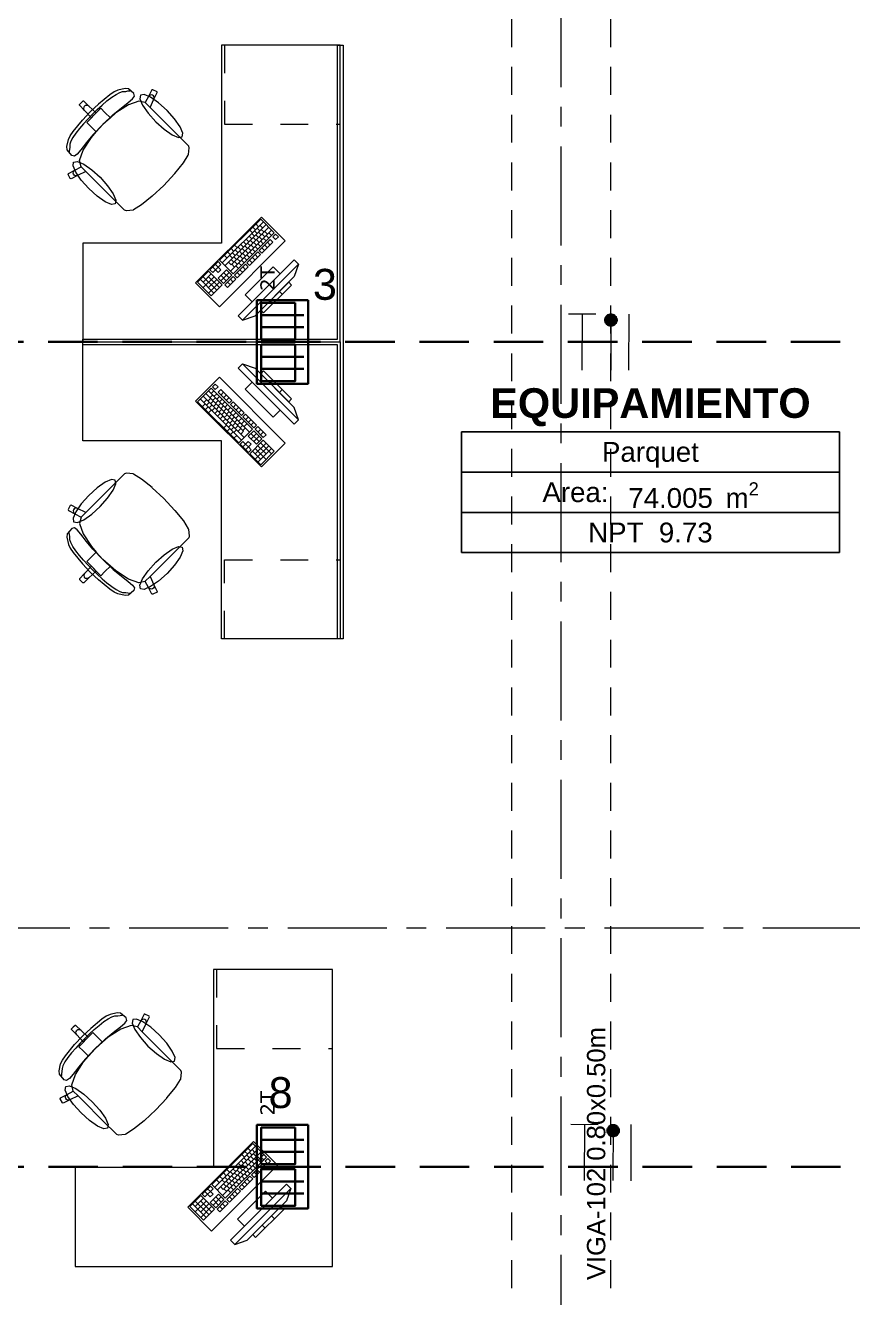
# Model space of a CAD drawing. Header units: inches. Extents: x -19 to 5698, y -728 to 92.
# Drawn here: x 212.61 to 216.79, y 8.13 to 14.56 of the extents above; entities that cross this region are included whole.
import ezdxf

# ---------------------------------------------------------------- set-up
doc = ezdxf.new("R2010")
doc.units = ezdxf.units.IN
doc.header["$MEASUREMENT"] = 0
for name, pattern in [('HIDDEN', [0.375, 0.25, -0.125]), ('Hidden Line', [0.195611, 0.141111, -0.0545]), ('Punto & Raya', [0.65, 0.5, -0.075, 0, -0.075]), ('Rayas', [0.282222, 0.141111, -0.141111]), ('RAYITAS', [0.375, 0.25, -0.125])]:
    doc.linetypes.add(name, pattern=pattern)
doc.layers.get('0').update_dxf_attribs({"color": 61})
for name, color, linetype, lineweight in [('00 conduct tomacorr', 120, 'HIDDEN', 30), ('00 IE LUZ EMERGENCIA', 253, 'Continuous', 0), ('T-TECHO-E', 150, 'Continuous', 20), ('TOMACORRIENTE', 22, 'RAYITAS', 9)]:
    doc.layers.add(name, color=color, linetype=linetype, lineweight=lineweight)
for name, color, linetype in [('02 _ ARQ _ ALB _ Ejes Generales', 251, 'Continuous'), ('02 _ ARQ _ ZON _ Espacio.3D', 7, 'Continuous'), ('08 _ STR _ EXT _ 09 Vigas', 251, 'Continuous'), ('Interior - Mobiliario', 7, 'Continuous'), ('Marcador - Secciones', 7, 'Continuous'), ('Notas - Etiquetas', 7, 'Continuous')]:
    doc.layers.add(name, color=color, linetype=linetype)
doc.styles.add('Annotative', font='arial.ttf')
doc.styles.add('Estilo_Generado_1', font='swisseb.ttf')
doc.styles.add('Estilo_Generado_4', font='swisse.ttf')
doc.styles.add('Estilo_Generado_7', font='swisse.ttf')

# ---------------------------------------------------------------- blocks, each defined once
blk = doc.blocks.new('CAJA POP UP 6 MODULOS')
at = {"layer": '00 conduct tomacorr', "linetype": 'Continuous'}
for p, q in [((-0.095, -0.165), (-0.095, -0.0151)), ((-0.052, -0.165), (-0.052, -0.0151)), ((0.052, -0.165), (0.052, -0.0151)), ((0.095, -0.165), (0.095, -0.0151)), ((0, -0.165), (0, -0.18))]:
    blk.add_line(p, q, dxfattribs=at)
for points in [[(-0.147, 0), (0.147, 0), (0.147, -0.18), (-0.147, -0.18)], [(0, 0), (0.147, 0), (0.147, -0.18), (0, -0.18)]]:
    blk.add_lwpolyline(points, close=True, dxfattribs=at)
for points in [[(-0.138, -0.045), (-0.009, -0.045), (-0.009, -0.165), (-0.138, -0.165), (-0.138, -0.045)], [(0.009, -0.045), (0.138, -0.045), (0.138, -0.165), (0.009, -0.165), (0.009, -0.045)]]:
    blk.add_lwpolyline(points, dxfattribs=at)
at = {"color": 1, "insert": (-0.1807, -0.168), "char_height": 0.05, "attachment_point": 1, "rotation": 180}
blk.add_mtext_dynamic_manual_height_columns('{\\fVerdana|b0|i0|c0|p34;2T}', width=0.000481, gutter_width=0.1561, heights=[0], dxfattribs=at)
blk = doc.blocks.new('a')
at = {"layer": 'TOMACORRIENTE', "ltscale": 0.05}
h = blk.add_hatch(color=4, dxfattribs=at)
edge = h.paths.add_edge_path()
edge.add_arc((0, 0.0752), 0.0211, 0, 360)
at = {"layer": 'TOMACORRIENTE', "color": 4}
for p, q in [((-0.1455, 0.0963), (-0.0515, 0.0963)), ((-0.0985, 0.0963), (-0.0985, -0.0966)), ((0, 0.0963), (0, -0.0963)), ((0.0623, -0.0963), (0.0623, 0.0963))]:
    blk.add_line(p, q, dxfattribs=at)
blk.add_circle((0, 0.0752), 0.0211, dxfattribs=at)
blk = doc.blocks.new('CABLE 3FACE')
at = {"layer": 'T-TECHO-E', "rotation": 59.94170052614085}
blk.add_blockref('a', (0, 0), dxfattribs=at)

msp = doc.modelspace()

# ---------------------------------------------------------------- linework, layer by layer
at = {"layer": '00 conduct tomacorr'}
for p, q in [((206.7287, 12.9618), (217.5407, 12.9618)), ((206.7304, 8.7954, 0.0002), (217.5407, 8.7954, 0.0002))]:
    msp.add_line(p, q, dxfattribs=at)
at = {"layer": '02 _ ARQ _ ALB _ Ejes Generales', "color": 251, "linetype": 'Punto & Raya', "lineweight": 13, "true_color": 0x636466}
msp.add_line((215.32, 3.05), (215.32, 44.9), dxfattribs=at)
at = {"layer": '02 _ ARQ _ ZON _ Espacio.3D', "color": 251, "linetype": 'Continuous', "lineweight": 13}
for p, q in [((216.7245, 12.5084), (214.8155, 12.5084)), ((214.8155, 12.5084), (214.8155, 11.8976)), ((214.8155, 12.5084), (216.7245, 12.5084)), ((214.8155, 12.3048), (214.8155, 12.5084)), ((216.7245, 11.8976), (216.7245, 12.5084)), ((216.7245, 12.5084), (216.7245, 12.3048)), ((216.7245, 12.3048), (214.8155, 12.3048)), ((214.8155, 12.3048), (216.7245, 12.3048)), ((214.8155, 12.1012), (214.8155, 12.3048)), ((216.7245, 12.3048), (216.7245, 12.1012)), ((216.7245, 12.1012), (214.8155, 12.1012)), ((214.8155, 12.1012), (216.7245, 12.1012)), ((214.8155, 11.8976), (214.8155, 12.1012)), ((216.7245, 12.1012), (216.7245, 11.8976)), ((214.8155, 11.8976), (216.7245, 11.8976)), ((216.7245, 11.8976), (214.8155, 11.8976))]:
    msp.add_line(p, q, dxfattribs=at)
at = {"layer": '08 _ STR _ EXT _ 09 Vigas', "color": 251, "linetype": 'Hidden Line', "lineweight": 13, "true_color": 0x636466}
for p, q in [((215.07, 7.7), (215.07, 16.9)), ((215.57, 7.7), (215.57, 16.9))]:
    msp.add_line(p, q, dxfattribs=at)
at = {"layer": 'Interior - Mobiliario', "color": 175, "linetype": 'Rayas', "lineweight": 13}
for p, q in [((213.6191, 14.4618), (213.6191, 14.0618)), ((213.6191, 14.0618), (214.2041, 14.0618)), ((213.6191, 11.4618), (213.6191, 11.8618)), ((213.6191, 11.8618), (214.2041, 11.8618)), ((213.5796, 9.7919), (213.5796, 9.3919)), ((213.5796, 9.3919), (214.1646, 9.3919))]:
    msp.add_line(p, q, dxfattribs=at)
at = {"layer": 'Interior - Mobiliario', "color": 175, "linetype": 'Continuous', "lineweight": 13}
for p, q in [((214.1891, 14.4618), (214.2191, 14.4618)), ((214.1891, 12.9768), (214.1891, 14.4618)), ((214.2191, 14.4618), (214.2191, 12.9768)), ((213.0402, 14.2106), (212.9835, 14.1638)), ((213.0619, 14.2255), (213.0402, 14.2106)), ((213.0497, 14.198), (213.0715, 14.2129)), ((213.0811, 14.2345), (213.0619, 14.2255)), ((213.0715, 14.2129), (213.0904, 14.2228)), ((213.1173, 14.2422), (213.0811, 14.2345)), ((213.0904, 14.2228), (213.1051, 14.2267)), ((213.1051, 14.2267), (213.1205, 14.2279)), ((213.134, 14.2403), (213.1173, 14.2422)), ((213.1205, 14.2279), (213.1313, 14.2299)), ((213.1313, 14.2299), (213.1393, 14.2307)), ((213.1619, 14.2172), (213.134, 14.2403)), ((213.1393, 14.2307), (213.1438, 14.2315)), ((213.1553, 14.1899), (213.1653, 14.2042)), ((213.1653, 14.2042), (213.1619, 14.2172)), ((213.2532, 14.2352), (213.2363, 14.2021)), ((213.2399, 14.2067), (213.2363, 14.2021)), ((213.245, 14.2096), (213.2399, 14.2067)), ((213.2509, 14.2103), (213.245, 14.2096)), ((213.2565, 14.2087), (213.2509, 14.2103)), ((213.2573, 14.2365), (213.2532, 14.2352)), ((213.2611, 14.2051), (213.2565, 14.2087)), ((213.2787, 14.2257), (213.2573, 14.2365)), ((213.2639, 14.2), (213.2611, 14.2051)), ((213.263, 14.1885), (213.28, 14.2216)), ((213.28, 14.2216), (213.2787, 14.2257)), ((212.8869, 14.1576), (212.887, 14.1619)), ((212.913, 14.1316), (212.8869, 14.1576)), ((212.887, 14.1619), (212.8955, 14.1704)), ((212.904, 14.179), (212.8955, 14.1704)), ((212.9083, 14.179), (212.904, 14.179)), ((212.9344, 14.1529), (212.9083, 14.179)), ((212.9087, 14.1422), (212.9099, 14.1479)), ((212.9098, 14.1364), (212.9087, 14.1422)), ((212.9099, 14.1479), (212.9131, 14.1528)), ((212.918, 14.1561), (212.9131, 14.1528)), ((212.9238, 14.1573), (212.918, 14.1561)), ((212.9295, 14.1561), (212.9238, 14.1573)), ((212.9344, 14.1529), (212.9295, 14.1561)), ((212.9709, 14.1189), (212.9344, 14.1529)), ((212.9835, 14.1638), (212.9413, 14.1246)), ((212.9945, 14.1426), (212.9709, 14.1189)), ((212.9765, 14.1357), (213.0011, 14.1583)), ((213.0157, 14.1214), (212.9945, 14.1426)), ((213.0011, 14.1583), (213.0259, 14.1794)), ((213.0259, 14.1794), (213.0497, 14.198)), ((213.0575, 14.1107), (213.0968, 14.1434)), ((213.135, 14.1602), (213.0712, 14.1188)), ((213.0968, 14.1434), (213.133, 14.1713)), ((213.133, 14.1713), (213.1553, 14.1899)), ((213.187, 14.1785), (213.135, 14.1602)), ((213.219, 14.1711), (213.187, 14.1785)), ((213.2363, 14.2021), (213.219, 14.1711)), ((213.2192, 14.171), (213.219, 14.1711)), ((213.2192, 14.171), (213.2434, 14.1468)), ((213.2434, 14.1468), (213.263, 14.1885)), ((213.3913, 13.9989), (213.2434, 14.1468)), ((213.263, 14.1885), (213.2646, 14.1942)), ((213.2646, 14.1942), (213.2639, 14.2)), ((212.8554, 14.0257), (212.9022, 14.0824)), ((212.9022, 14.0824), (212.9413, 14.1246)), ((212.9302, 14.0894), (212.9077, 14.0648)), ((212.913, 14.1316), (212.9098, 14.1364)), ((212.947, 14.095), (212.913, 14.1316)), ((212.9234, 14.0714), (212.947, 14.095)), ((212.953, 14.1129), (212.9302, 14.0894)), ((212.947, 14.095), (212.959, 14.107)), ((212.953, 14.1129), (212.9765, 14.1357)), ((212.9709, 14.1189), (212.959, 14.107)), ((213.0048, 14.0612), (213.0575, 14.1107)), ((213.0431, 14.094), (213.0052, 14.0607)), ((213.0431, 14.094), (213.0157, 14.1214)), ((213.0712, 14.1188), (213.0431, 14.094)), ((212.8405, 14.004), (212.8554, 14.0257)), ((212.8679, 14.0163), (212.8531, 13.9944)), ((212.8865, 14.0401), (212.8679, 14.0163)), ((212.9077, 14.0648), (212.8865, 14.0401)), ((212.9445, 14.0502), (212.9234, 14.0714)), ((212.9719, 14.0229), (212.9445, 14.0502)), ((212.9471, 13.9947), (212.9719, 14.0229)), ((213.0048, 14.0612), (212.9553, 14.0084)), ((212.9719, 14.0229), (213.0052, 14.0607)), ((212.8237, 13.9487), (212.8315, 13.9848)), ((212.8256, 13.9319), (212.8237, 13.9487)), ((212.8315, 13.9848), (212.8405, 14.004)), ((212.8392, 13.9608), (212.8381, 13.9454)), ((212.8431, 13.9756), (212.8392, 13.9608)), ((212.8531, 13.9944), (212.8431, 13.9756)), ((212.9226, 13.9691), (212.8946, 13.9329)), ((212.9058, 13.9309), (212.9471, 13.9947)), ((212.9553, 14.0084), (212.9226, 13.9691)), ((213.4168, 13.9734), (213.3913, 13.9989)), ((213.4387, 13.9515), (213.4168, 13.9734)), ((213.4416, 13.9422), (213.4387, 13.9515)), ((212.8488, 13.9041), (212.8256, 13.9319)), ((212.8352, 13.9266), (212.8344, 13.9221)), ((212.836, 13.9347), (212.8352, 13.9266)), ((212.8381, 13.9454), (212.836, 13.9347)), ((212.8617, 13.9006), (212.8488, 13.9041)), ((212.876, 13.9107), (212.8617, 13.9006)), ((212.8946, 13.9329), (212.876, 13.9107)), ((212.8874, 13.8789), (212.9058, 13.9309)), ((213.4118, 13.8661), (213.4367, 13.9061)), ((213.4367, 13.9061), (213.4376, 13.9082)), ((213.4376, 13.9082), (213.4416, 13.9422)), ((212.8308, 13.8127), (212.8639, 13.8297)), ((212.8557, 13.8151), (212.8564, 13.8209)), ((212.8564, 13.8209), (212.8593, 13.826)), ((212.8593, 13.826), (212.8639, 13.8297)), ((212.8639, 13.8297), (212.8949, 13.847)), ((212.9192, 13.8225), (212.8774, 13.803)), ((212.8949, 13.847), (212.8874, 13.8789)), ((212.8949, 13.8468), (212.8949, 13.847)), ((212.8949, 13.8468), (212.9192, 13.8225)), ((213.067, 13.6747), (212.9192, 13.8225)), ((213.3682, 13.8124), (213.4118, 13.8661)), ((212.8294, 13.8086), (212.8308, 13.8127)), ((212.8403, 13.7873), (212.8294, 13.8086)), ((212.8443, 13.786), (212.8403, 13.7873)), ((212.8774, 13.803), (212.8443, 13.786)), ((212.8572, 13.8094), (212.8557, 13.8151)), ((212.8608, 13.8048), (212.8572, 13.8094)), ((212.8659, 13.802), (212.8608, 13.8048)), ((212.8717, 13.8013), (212.8659, 13.802)), ((212.8774, 13.803), (212.8717, 13.8013)), ((213.3127, 13.7532), (213.3675, 13.8116)), ((213.3675, 13.8116), (213.3682, 13.8124)), ((213.2535, 13.6977), (213.1999, 13.6542)), ((213.2544, 13.6984), (213.2535, 13.6977)), ((213.3127, 13.7532), (213.2544, 13.6984)), ((213.0925, 13.6492), (213.067, 13.6747)), ((213.1145, 13.6272), (213.0925, 13.6492)), ((213.1238, 13.6244), (213.1145, 13.6272)), ((213.1577, 13.6283), (213.1238, 13.6244)), ((213.1598, 13.6292), (213.1577, 13.6283)), ((213.1999, 13.6542), (213.1598, 13.6292)), ((213.8021, 13.5823), (213.5944, 13.3746)), ((213.8158, 13.5686), (213.6081, 13.3609)), ((213.8707, 13.5137), (213.8021, 13.5823)), ((213.8296, 13.5549), (213.6218, 13.3472)), ((213.857, 13.5274), (213.6493, 13.3197)), ((213.8433, 13.5412), (213.6529, 13.3508)), ((213.663, 13.306), (213.8707, 13.5137)), ((213.7467, 13.5269), (213.7605, 13.5132)), ((213.757, 13.5097), (213.7707, 13.496)), ((213.7623, 13.5425), (213.776, 13.5288)), ((213.7708, 13.5236), (213.7846, 13.5099)), ((213.7776, 13.5029), (213.7913, 13.4892)), ((213.7779, 13.5581), (213.7916, 13.5444)), ((213.7847, 13.5374), (213.7984, 13.5237)), ((213.7915, 13.5168), (213.8052, 13.5031)), ((213.7985, 13.5513), (213.8122, 13.5376)), ((213.8053, 13.5306), (213.819, 13.5169)), ((213.8087, 13.5065), (213.8224, 13.4928)), ((213.8225, 13.5204), (213.8362, 13.5067)), ((213.8293, 13.4998), (213.843, 13.486)), ((213.8431, 13.5136), (213.8568, 13.4999)), ((213.8776, 13.5069), (213.8637, 13.493)), ((213.8913, 13.4932), (213.8776, 13.5069)), ((213.6533, 13.4334), (213.667, 13.4197)), ((213.6706, 13.4508), (213.6843, 13.437)), ((213.6878, 13.4405), (213.7015, 13.4268)), ((213.7016, 13.4543), (213.7153, 13.4406)), ((213.7084, 13.4337), (213.7221, 13.42)), ((213.7154, 13.4682), (213.7292, 13.4545)), ((213.7222, 13.4476), (213.736, 13.4338)), ((213.7293, 13.482), (213.743, 13.4683)), ((213.7361, 13.4614), (213.7498, 13.4477)), ((213.7394, 13.4373), (213.7531, 13.4236)), ((213.7431, 13.4959), (213.7569, 13.4822)), ((213.7499, 13.4753), (213.7636, 13.4615)), ((213.7533, 13.4512), (213.767, 13.4374)), ((213.7638, 13.4891), (213.7775, 13.4754)), ((213.7671, 13.465), (213.7808, 13.4513)), ((213.7739, 13.4444), (213.7876, 13.4306)), ((213.781, 13.4788), (213.7947, 13.4651)), ((213.7877, 13.4582), (213.8015, 13.4445)), ((213.8499, 13.4792), (213.7945, 13.4238)), ((213.7948, 13.4927), (213.8085, 13.479)), ((213.8016, 13.4721), (213.8153, 13.4583)), ((213.8082, 13.4101), (213.8636, 13.4655)), ((213.8083, 13.4376), (213.822, 13.4239)), ((213.8154, 13.4859), (213.8292, 13.4722)), ((213.8222, 13.4515), (213.8359, 13.4378)), ((213.836, 13.4653), (213.8497, 13.4516)), ((213.8636, 13.4655), (213.8499, 13.4792)), ((213.8637, 13.493), (213.8774, 13.4793)), ((213.8774, 13.4793), (213.8913, 13.4932)), ((213.5944, 13.3746), (213.663, 13.306)), ((213.6186, 13.3988), (213.6324, 13.3851)), ((213.636, 13.4161), (213.6497, 13.4024)), ((213.6462, 13.399), (213.6599, 13.3852)), ((213.653, 13.3783), (213.6667, 13.3646)), ((213.6601, 13.4128), (213.6738, 13.3991)), ((213.6668, 13.3922), (213.6806, 13.3785)), ((213.6702, 13.3681), (213.6839, 13.3544)), ((213.6739, 13.4267), (213.6876, 13.4129)), ((213.6807, 13.406), (213.6944, 13.3923)), ((213.684, 13.3819), (213.6977, 13.3682)), ((213.9718, 13.377), (213.689, 13.0941)), ((213.6945, 13.4199), (213.7083, 13.4061)), ((213.6979, 13.3958), (213.7116, 13.382)), ((213.7047, 13.3751), (213.7184, 13.3614)), ((213.7117, 13.4096), (213.7254, 13.3959)), ((213.7185, 13.389), (213.7322, 13.3753)), ((213.7256, 13.4235), (213.7393, 13.4097)), ((213.7875, 13.4169), (213.7322, 13.3615)), ((213.7324, 13.4028), (213.7461, 13.3891)), ((213.7459, 13.3478), (213.8013, 13.4032)), ((213.746, 13.3753), (213.7597, 13.3616)), ((213.7462, 13.4167), (213.7599, 13.403)), ((213.7599, 13.3892), (213.7736, 13.3755)), ((213.7601, 13.4305), (213.7738, 13.4168)), ((213.7737, 13.403), (213.7874, 13.3893)), ((213.8013, 13.4032), (213.7875, 13.4169)), ((213.7945, 13.4238), (213.8082, 13.4101)), ((213.993, 13.3558), (213.9718, 13.377)), ((213.539, 13.3192), (213.4836, 13.2638)), ((213.5527, 13.3055), (213.5112, 13.2639)), ((213.6076, 13.2506), (213.539, 13.3192)), ((213.5875, 13.3677), (213.546, 13.3261)), ((213.546, 13.3261), (213.5597, 13.3124)), ((213.5597, 13.3124), (213.5735, 13.3263)), ((213.5598, 13.34), (213.5735, 13.3263)), ((213.5874, 13.3401), (213.5735, 13.3263)), ((213.5735, 13.3263), (213.5872, 13.3125)), ((213.5736, 13.3538), (213.5874, 13.3401)), ((213.6286, 13.3265), (213.5871, 13.285)), ((213.5872, 13.3125), (213.6011, 13.3264)), ((213.5874, 13.3401), (213.6012, 13.354)), ((213.6011, 13.3264), (213.5874, 13.3401)), ((213.6012, 13.354), (213.5875, 13.3677)), ((213.6423, 13.3128), (213.6008, 13.2713)), ((213.6148, 13.3127), (213.6422, 13.2853)), ((213.6561, 13.2991), (213.6286, 13.3265)), ((213.6392, 13.3645), (213.6529, 13.3508)), ((213.6563, 13.3542), (213.67, 13.3405)), ((213.7252, 13.3546), (213.6698, 13.2992)), ((213.677, 13.3474), (213.6907, 13.3337)), ((213.6836, 13.2855), (213.7389, 13.3408)), ((213.6837, 13.313), (213.6974, 13.2993)), ((213.6908, 13.3613), (213.7045, 13.3476)), ((213.6975, 13.3269), (213.7112, 13.3131)), ((213.7102, 13.0729), (213.993, 13.3558)), ((213.7114, 13.3407), (213.7251, 13.327)), ((213.8657, 13.3416), (213.7243, 13.2002)), ((213.7389, 13.3408), (213.7252, 13.3546)), ((213.7322, 13.3615), (213.7459, 13.3478)), ((213.7597, 13.1649), (213.9011, 13.3063)), ((213.9011, 13.3063), (213.8657, 13.3416)), ((213.993, 13.3558), (213.9718, 13.2921)), ((213.4836, 13.2638), (213.5522, 13.1952)), ((213.4975, 13.2777), (213.5661, 13.2091)), ((213.5665, 13.2918), (213.5111, 13.2364)), ((213.5113, 13.2915), (213.5799, 13.2229)), ((213.5939, 13.2643), (213.5385, 13.209)), ((213.5802, 13.2781), (213.5386, 13.2365)), ((213.5389, 13.2916), (213.5937, 13.2368)), ((213.5522, 13.1952), (213.6076, 13.2506)), ((213.5871, 13.285), (213.6145, 13.2576)), ((213.6009, 13.2988), (213.6284, 13.2714)), ((213.6145, 13.2576), (213.6561, 13.2991)), ((213.6629, 13.2922), (213.6214, 13.2507)), ((213.6214, 13.2507), (213.6351, 13.237)), ((213.6351, 13.237), (213.6766, 13.2785)), ((213.6352, 13.2645), (213.6489, 13.2508)), ((213.6491, 13.2784), (213.6628, 13.2647)), ((213.6766, 13.2785), (213.6629, 13.2922)), ((213.6698, 13.2992), (213.6836, 13.2855)), ((213.9718, 13.2921), (213.7738, 13.0941)), ((213.9435, 13.2639), (213.8021, 13.1224)), ((213.8162, 13.1083), (213.9577, 13.2497)), ((213.9577, 13.2497), (213.9435, 13.2639)), ((213.7243, 13.2002), (213.7597, 13.1649)), ((213.8964, 13.2167), (213.9105, 13.2026)), ((213.8021, 13.1224), (213.8162, 13.1083)), ((213.8492, 13.1696), (213.8634, 13.1554)), ((213.689, 13.0941), (213.7102, 13.0729)), ((213.7102, 13.0729), (213.7738, 13.0941)), ((212.9041, 12.9468), (212.9041, 12.9768)), ((212.9041, 12.9768), (214.1891, 12.9768)), ((214.1891, 12.9468), (212.9041, 12.9468)), ((214.1891, 11.4618), (214.1891, 12.9468)), ((214.2191, 12.9768), (214.2191, 12.9468)), ((214.2191, 12.9468), (214.2191, 11.4618)), ((213.7102, 12.8507), (213.689, 12.8295)), ((213.689, 12.8295), (213.9718, 12.5467)), ((213.993, 12.5679), (213.7102, 12.8507)), ((213.7102, 12.8507), (213.7738, 12.8295)), ((213.7738, 12.8295), (213.9718, 12.6315)), ((213.8162, 12.8154), (213.8021, 12.8013)), ((213.8021, 12.8013), (213.9435, 12.6598)), ((213.9577, 12.674), (213.8162, 12.8154)), ((213.5522, 12.7284), (213.4836, 12.6599)), ((213.7599, 12.5207), (213.5522, 12.7284)), ((213.5728, 12.749), (213.5591, 12.7353)), ((213.5591, 12.7353), (213.5729, 12.7214)), ((213.5866, 12.7352), (213.5728, 12.749)), ((213.5729, 12.7214), (213.5866, 12.7352)), ((213.7597, 12.7588), (213.7243, 12.7235)), ((213.9011, 12.6174), (213.7597, 12.7588)), ((213.8492, 12.7541), (213.8634, 12.7683)), ((213.4974, 12.6736), (213.7051, 12.4659)), ((213.5111, 12.6873), (213.7188, 12.4796)), ((213.5147, 12.6563), (213.5284, 12.67)), ((213.5248, 12.701), (213.7152, 12.5106)), ((213.5353, 12.6631), (213.549, 12.6768)), ((213.5385, 12.7147), (213.7462, 12.507)), ((213.5455, 12.6802), (213.5593, 12.694)), ((213.5491, 12.6492), (213.5629, 12.6629)), ((213.5523, 12.7009), (213.5661, 12.7146)), ((213.5594, 12.6664), (213.5731, 12.6801)), ((213.5662, 12.687), (213.5799, 12.7007)), ((213.5732, 12.6525), (213.587, 12.6663)), ((213.58, 12.6732), (213.5937, 12.6869)), ((213.6005, 12.7213), (213.5868, 12.7076)), ((213.5868, 12.7076), (213.6421, 12.6522)), ((213.5939, 12.6593), (213.6076, 12.673)), ((213.6559, 12.6659), (213.6005, 12.7213)), ((213.6006, 12.6938), (213.6143, 12.7075)), ((213.6145, 12.6799), (213.6282, 12.6936)), ((213.6283, 12.6661), (213.642, 12.6798)), ((213.6421, 12.6522), (213.6559, 12.6659)), ((213.7243, 12.7235), (213.8657, 12.582)), ((213.8964, 12.707), (213.9105, 12.7211)), ((213.9435, 12.6598), (213.9577, 12.674)), ((213.4836, 12.6599), (213.6913, 12.4522)), ((213.5079, 12.6356), (213.5216, 12.6494)), ((213.5234, 12.6201), (213.5372, 12.6338)), ((213.5285, 12.6424), (213.5422, 12.6561)), ((213.539, 12.6045), (213.5527, 12.6182)), ((213.5424, 12.6286), (213.5561, 12.6423)), ((213.5562, 12.6147), (213.5699, 12.6284)), ((213.563, 12.6354), (213.5767, 12.6491)), ((213.57, 12.6009), (213.5838, 12.6146)), ((213.5768, 12.6215), (213.5906, 12.6352)), ((213.5839, 12.587), (213.5976, 12.6008)), ((213.5871, 12.6387), (213.6008, 12.6524)), ((213.5907, 12.6077), (213.6044, 12.6214)), ((213.6009, 12.6248), (213.6147, 12.6386)), ((213.6045, 12.5938), (213.6182, 12.6075)), ((213.6077, 12.6455), (213.6214, 12.6592)), ((213.6148, 12.611), (213.6285, 12.6247)), ((213.6216, 12.6316), (213.6353, 12.6454)), ((213.6286, 12.5972), (213.6423, 12.6109)), ((213.6354, 12.6178), (213.6491, 12.6315)), ((213.6425, 12.5833), (213.6562, 12.597)), ((213.6628, 12.659), (213.6491, 12.6453)), ((213.6491, 12.6453), (213.7045, 12.5899)), ((213.6493, 12.6039), (213.663, 12.6177)), ((213.7182, 12.6036), (213.6628, 12.659)), ((213.6629, 12.6314), (213.6766, 12.6452)), ((213.6631, 12.5901), (213.6768, 12.6038)), ((213.6768, 12.6176), (213.6905, 12.6313)), ((213.6906, 12.6037), (213.7043, 12.6175)), ((213.7045, 12.5899), (213.7182, 12.6036)), ((213.7251, 12.5967), (213.7114, 12.583)), ((213.7805, 12.5413), (213.7251, 12.5967)), ((213.8657, 12.582), (213.9011, 12.6174)), ((213.993, 12.5679), (213.9718, 12.6315)), ((213.5977, 12.5732), (213.6115, 12.5869)), ((213.6116, 12.5593), (213.6253, 12.5731)), ((213.6152, 12.5283), (213.6289, 12.542)), ((213.6184, 12.58), (213.6321, 12.5937)), ((213.6254, 12.5455), (213.6392, 12.5592)), ((213.6322, 12.5661), (213.6459, 12.5798)), ((213.6393, 12.5316), (213.653, 12.5454)), ((213.6461, 12.5523), (213.6598, 12.566)), ((213.6563, 12.5695), (213.67, 12.5832)), ((213.6599, 12.5384), (213.6736, 12.5522)), ((213.6702, 12.5556), (213.6839, 12.5693)), ((213.6738, 12.5246), (213.6875, 12.5383)), ((213.677, 12.5762), (213.6907, 12.59)), ((213.684, 12.5418), (213.6977, 12.5555)), ((213.6908, 12.5624), (213.7045, 12.5761)), ((213.6979, 12.5279), (213.7116, 12.5416)), ((213.7047, 12.5486), (213.7184, 12.5623)), ((213.7114, 12.583), (213.7668, 12.5276)), ((213.7185, 12.5347), (213.7322, 12.5484)), ((213.7252, 12.5691), (213.7389, 12.5828)), ((213.7391, 12.5553), (213.7528, 12.569)), ((213.7529, 12.5414), (213.7666, 12.5551)), ((213.7668, 12.5276), (213.7805, 12.5413)), ((213.7874, 12.5344), (213.7737, 12.5207)), ((213.829, 12.4928), (213.7874, 12.5344)), ((213.9718, 12.5467), (213.993, 12.5679)), ((213.6325, 12.511), (213.6462, 12.5247)), ((213.6498, 12.4937), (213.6635, 12.5074)), ((213.6531, 12.5178), (213.6668, 12.5315)), ((213.667, 12.504), (213.6807, 12.5177)), ((213.6671, 12.4764), (213.6808, 12.4901)), ((213.6876, 12.5107), (213.7013, 12.5245)), ((213.6913, 12.4522), (213.7599, 12.5207)), ((213.7015, 12.4969), (213.7152, 12.5106)), ((213.7117, 12.5141), (213.7254, 12.5278)), ((213.7668, 12.5138), (213.7394, 12.4864)), ((213.7394, 12.4864), (213.781, 12.4448)), ((213.7531, 12.5001), (213.7947, 12.4585)), ((213.7533, 12.4725), (213.7807, 12.5)), ((213.8084, 12.4723), (213.7668, 12.5138)), ((213.7671, 12.4587), (213.7945, 12.4861)), ((213.7737, 12.5207), (213.8152, 12.4791)), ((213.781, 12.4448), (213.8084, 12.4723)), ((213.7875, 12.5068), (213.8013, 12.5205)), ((213.8014, 12.493), (213.8151, 12.5067)), ((213.8152, 12.4791), (213.829, 12.4928)), ((213.712, 12.4589), (213.6983, 12.4452)), ((213.6983, 12.4452), (213.7398, 12.4037)), ((213.7258, 12.4451), (213.712, 12.4589)), ((213.7121, 12.4314), (213.7258, 12.4451)), ((213.7395, 12.4588), (213.7258, 12.4451)), ((213.7258, 12.4451), (213.7397, 12.4313)), ((213.726, 12.4175), (213.7397, 12.4313)), ((213.7534, 12.445), (213.7395, 12.4588)), ((213.7397, 12.4313), (213.7534, 12.445)), ((213.7535, 12.4174), (213.7397, 12.4313)), ((213.7398, 12.4037), (213.7535, 12.4174)), ((213.8153, 12.4653), (213.7467, 12.3968)), ((213.7605, 12.4105), (213.802, 12.3689)), ((213.7742, 12.4242), (213.8296, 12.3688)), ((213.7743, 12.3966), (213.8292, 12.4515)), ((213.7744, 12.3691), (213.843, 12.4376)), ((213.7879, 12.4379), (213.8294, 12.3964)), ((213.7883, 12.3552), (213.8568, 12.4238)), ((213.8016, 12.4516), (213.857, 12.3962)), ((213.8021, 12.3414), (213.8707, 12.4099)), ((213.8707, 12.4099), (213.8153, 12.4653)), ((213.7467, 12.3968), (213.8021, 12.3414)), ((213.1145, 12.2965), (213.0925, 12.2745)), ((213.1238, 12.2993), (213.1145, 12.2965)), ((213.1577, 12.2953), (213.1238, 12.2993)), ((213.1598, 12.2944), (213.1577, 12.2953)), ((213.1999, 12.2695), (213.1598, 12.2944)), ((213.067, 12.249), (212.9192, 12.1011)), ((213.0925, 12.2745), (213.067, 12.249)), ((213.2535, 12.226), (213.1999, 12.2695)), ((213.2544, 12.2253), (213.2535, 12.226)), ((213.3127, 12.1704), (213.2544, 12.2253)), ((213.3127, 12.1704), (213.3675, 12.1121)), ((212.8403, 12.1364), (212.8294, 12.115)), ((212.8294, 12.115), (212.8308, 12.111)), ((212.8308, 12.111), (212.8639, 12.094)), ((212.8443, 12.1377), (212.8403, 12.1364)), ((212.8774, 12.1207), (212.8443, 12.1377)), ((212.8572, 12.1142), (212.8557, 12.1086)), ((212.8557, 12.1086), (212.8564, 12.1028)), ((212.8564, 12.1028), (212.8593, 12.0977)), ((212.8608, 12.1188), (212.8572, 12.1142)), ((212.8593, 12.0977), (212.8639, 12.094)), ((212.8659, 12.1217), (212.8608, 12.1188)), ((212.8639, 12.094), (212.8949, 12.0767)), ((212.8717, 12.1223), (212.8659, 12.1217)), ((212.8774, 12.1207), (212.8717, 12.1223)), ((212.9192, 12.1011), (212.8774, 12.1207)), ((212.8949, 12.0769), (212.9192, 12.1011)), ((213.3675, 12.1121), (213.3682, 12.1113)), ((213.3682, 12.1113), (213.4118, 12.0576)), ((212.8488, 12.0196), (212.8256, 11.9918)), ((212.8617, 12.023), (212.8488, 12.0196)), ((212.876, 12.013), (212.8617, 12.023)), ((212.8949, 12.0767), (212.8874, 12.0447)), ((212.8874, 12.0447), (212.9058, 11.9928)), ((212.8949, 12.0769), (212.8949, 12.0767)), ((213.4118, 12.0576), (213.4367, 12.0176)), ((212.8256, 11.9918), (212.8237, 11.975)), ((212.8237, 11.975), (212.8315, 11.9389)), ((212.8352, 11.9971), (212.8344, 12.0016)), ((212.836, 11.989), (212.8352, 11.9971)), ((212.8381, 11.9783), (212.836, 11.989)), ((212.8392, 11.9629), (212.8381, 11.9783)), ((212.8431, 11.9481), (212.8392, 11.9629)), ((212.8946, 11.9907), (212.876, 12.013)), ((212.9226, 11.9546), (212.8946, 11.9907)), ((212.9058, 11.9928), (212.9471, 11.929)), ((212.9553, 11.9153), (212.9226, 11.9546)), ((213.4387, 11.9722), (213.4168, 11.9503)), ((213.4367, 12.0176), (213.4376, 12.0154)), ((213.4376, 12.0154), (213.4416, 11.9815)), ((213.4416, 11.9815), (213.4387, 11.9722)), ((212.8315, 11.9389), (212.8405, 11.9196)), ((212.8405, 11.9196), (212.8554, 11.8979)), ((212.8531, 11.9293), (212.8431, 11.9481)), ((212.8679, 11.9074), (212.8531, 11.9293)), ((212.8554, 11.8979), (212.9022, 11.8412)), ((212.8865, 11.8836), (212.8679, 11.9074)), ((212.9719, 11.9008), (212.9445, 11.8734)), ((212.9471, 11.929), (212.9719, 11.9008)), ((213.0048, 11.8625), (212.9553, 11.9153)), ((212.9719, 11.9008), (213.0052, 11.863)), ((213.3913, 11.9248), (213.2434, 11.7769)), ((213.4168, 11.9503), (213.3913, 11.9248)), ((212.9077, 11.8589), (212.8865, 11.8836)), ((212.9022, 11.8412), (212.9413, 11.799)), ((212.9302, 11.8342), (212.9077, 11.8589)), ((212.947, 11.8286), (212.913, 11.7921)), ((212.9445, 11.8734), (212.9234, 11.8523)), ((212.9234, 11.8523), (212.947, 11.8286)), ((212.953, 11.8108), (212.9302, 11.8342)), ((212.947, 11.8286), (212.959, 11.8167)), ((213.0048, 11.8625), (213.0575, 11.813)), ((213.0431, 11.8296), (213.0052, 11.863)), ((213.0431, 11.8296), (213.0157, 11.8023)), ((213.0712, 11.8049), (213.0431, 11.8296)), ((212.913, 11.7921), (212.8869, 11.766)), ((212.8869, 11.766), (212.887, 11.7618)), ((212.887, 11.7618), (212.8955, 11.7532)), ((212.9344, 11.7708), (212.9083, 11.7447)), ((212.9098, 11.7873), (212.9087, 11.7815)), ((212.9087, 11.7815), (212.9099, 11.7758)), ((212.913, 11.7921), (212.9098, 11.7873)), ((212.9099, 11.7758), (212.9131, 11.7709)), ((212.918, 11.7676), (212.9131, 11.7709)), ((212.9238, 11.7664), (212.918, 11.7676)), ((212.9295, 11.7675), (212.9238, 11.7664)), ((212.9344, 11.7708), (212.9295, 11.7675)), ((212.9709, 11.8048), (212.9344, 11.7708)), ((212.9835, 11.7599), (212.9413, 11.799)), ((212.953, 11.8108), (212.9765, 11.788)), ((212.9709, 11.8048), (212.959, 11.8167)), ((212.9945, 11.7811), (212.9709, 11.8048)), ((212.9765, 11.788), (213.0011, 11.7654)), ((213.0157, 11.8023), (212.9945, 11.7811)), ((213.0011, 11.7654), (213.0259, 11.7443)), ((213.0575, 11.813), (213.0968, 11.7803)), ((213.135, 11.7635), (213.0712, 11.8049)), ((213.0968, 11.7803), (213.133, 11.7524)), ((213.187, 11.7452), (213.135, 11.7635)), ((213.2192, 11.7527), (213.2434, 11.7769)), ((213.2434, 11.7769), (213.263, 11.7351)), ((212.904, 11.7447), (212.8955, 11.7532)), ((212.9083, 11.7447), (212.904, 11.7447)), ((213.0402, 11.7131), (212.9835, 11.7599)), ((213.0259, 11.7443), (213.0497, 11.7257)), ((213.0619, 11.6982), (213.0402, 11.7131)), ((213.0497, 11.7257), (213.0715, 11.7108)), ((213.0811, 11.6892), (213.0619, 11.6982)), ((213.0715, 11.7108), (213.0904, 11.7009)), ((213.0904, 11.7009), (213.1051, 11.697)), ((213.1051, 11.697), (213.1205, 11.6958)), ((213.133, 11.7524), (213.1553, 11.7338)), ((213.1619, 11.7065), (213.134, 11.6833)), ((213.1553, 11.7338), (213.1653, 11.7194)), ((213.1653, 11.7194), (213.1619, 11.7065)), ((213.219, 11.7526), (213.187, 11.7452)), ((213.2192, 11.7527), (213.219, 11.7526)), ((213.2363, 11.7216), (213.219, 11.7526)), ((213.2399, 11.717), (213.2363, 11.7216)), ((213.2532, 11.6885), (213.2363, 11.7216)), ((213.245, 11.7141), (213.2399, 11.717)), ((213.2509, 11.7134), (213.245, 11.7141)), ((213.2565, 11.715), (213.2509, 11.7134)), ((213.2611, 11.7186), (213.2565, 11.715)), ((213.2787, 11.698), (213.2573, 11.6872)), ((213.2639, 11.7237), (213.2611, 11.7186)), ((213.263, 11.7351), (213.2646, 11.7295)), ((213.263, 11.7351), (213.28, 11.702)), ((213.2646, 11.7295), (213.2639, 11.7237)), ((213.28, 11.702), (213.2787, 11.698)), ((213.1173, 11.6815), (213.0811, 11.6892)), ((213.134, 11.6833), (213.1173, 11.6815)), ((213.1205, 11.6958), (213.1313, 11.6938)), ((213.1313, 11.6938), (213.1393, 11.693)), ((213.1393, 11.693), (213.1438, 11.6922)), ((213.2573, 11.6872), (213.2532, 11.6885)), ((214.2191, 11.4618), (214.1891, 11.4618)), ((213.0007, 9.5407), (212.944, 9.4938)), ((212.9864, 9.5095), (213.0102, 9.5281)), ((213.0224, 9.5556), (213.0007, 9.5407)), ((213.0102, 9.5281), (213.032, 9.5429)), ((213.0416, 9.5645), (213.0224, 9.5556)), ((213.032, 9.5429), (213.0509, 9.5529)), ((213.0778, 9.5723), (213.0416, 9.5645)), ((213.0509, 9.5529), (213.0656, 9.5568)), ((213.0656, 9.5568), (213.081, 9.558)), ((213.0945, 9.5704), (213.0778, 9.5723)), ((213.081, 9.558), (213.0918, 9.56)), ((213.0918, 9.56), (213.0998, 9.5608)), ((213.0935, 9.5014), (213.1158, 9.52)), ((213.1224, 9.5472), (213.0945, 9.5704)), ((213.0998, 9.5608), (213.1043, 9.5616)), ((213.1158, 9.52), (213.1258, 9.5343)), ((213.1258, 9.5343), (213.1224, 9.5472)), ((213.1968, 9.5321), (213.1795, 9.5011)), ((213.2138, 9.5652), (213.1968, 9.5321)), ((213.2004, 9.5368), (213.1968, 9.5321)), ((213.2056, 9.5396), (213.2004, 9.5368)), ((213.2039, 9.4769), (213.2235, 9.5186)), ((213.2114, 9.5404), (213.2056, 9.5396)), ((213.217, 9.5388), (213.2114, 9.5404)), ((213.2178, 9.5666), (213.2138, 9.5652)), ((213.2216, 9.5352), (213.217, 9.5388)), ((213.2392, 9.5558), (213.2178, 9.5666)), ((213.2244, 9.5301), (213.2216, 9.5352)), ((213.2235, 9.5186), (213.2405, 9.5517)), ((213.2235, 9.5186), (213.2251, 9.5243)), ((213.2251, 9.5243), (213.2244, 9.5301)), ((213.2405, 9.5517), (213.2392, 9.5558)), ((212.8475, 9.492), (212.856, 9.5005)), ((212.8475, 9.4877), (212.8475, 9.492)), ((212.8735, 9.4616), (212.8475, 9.4877)), ((212.8646, 9.5091), (212.856, 9.5005)), ((212.8627, 9.4125), (212.9018, 9.4547)), ((212.8688, 9.5091), (212.8646, 9.5091)), ((212.8949, 9.483), (212.8688, 9.5091)), ((212.8692, 9.4722), (212.8704, 9.478)), ((212.8703, 9.4665), (212.8692, 9.4722)), ((212.8735, 9.4616), (212.8703, 9.4665)), ((212.8704, 9.478), (212.8736, 9.4829)), ((212.9075, 9.4251), (212.8735, 9.4616)), ((212.8785, 9.4862), (212.8736, 9.4829)), ((212.8843, 9.4873), (212.8785, 9.4862)), ((212.89, 9.4862), (212.8843, 9.4873)), ((212.8949, 9.483), (212.89, 9.4862)), ((212.9314, 9.449), (212.8949, 9.483)), ((212.944, 9.4938), (212.9018, 9.4547)), ((212.9135, 9.443), (212.937, 9.4658)), ((212.9314, 9.449), (212.9195, 9.4371)), ((212.9551, 9.4726), (212.9314, 9.449)), ((212.937, 9.4658), (212.9616, 9.4883)), ((212.9762, 9.4515), (212.9551, 9.4726)), ((212.9616, 9.4883), (212.9864, 9.5095)), ((213.0036, 9.4241), (212.9762, 9.4515)), ((213.0317, 9.4489), (213.0036, 9.4241)), ((213.018, 9.4407), (213.0573, 9.4735)), ((213.0956, 9.4902), (213.0317, 9.4489)), ((213.0573, 9.4735), (213.0935, 9.5014)), ((213.1475, 9.5086), (213.0956, 9.4902)), ((213.1795, 9.5011), (213.1475, 9.5086)), ((213.1797, 9.5011), (213.1795, 9.5011)), ((213.1797, 9.5011), (213.2039, 9.4769)), ((213.3518, 9.329), (213.2039, 9.4769)), ((212.8159, 9.3558), (212.8627, 9.4125)), ((212.8682, 9.3949), (212.847, 9.3701)), ((212.8907, 9.4195), (212.8682, 9.3949)), ((212.8839, 9.4015), (212.9075, 9.4251)), ((212.905, 9.3803), (212.8839, 9.4015)), ((212.9135, 9.443), (212.8907, 9.4195)), ((212.9075, 9.4251), (212.9195, 9.4371)), ((212.9653, 9.3913), (212.9158, 9.3385)), ((212.9324, 9.353), (212.9657, 9.3908)), ((212.9653, 9.3913), (213.018, 9.4407)), ((213.0036, 9.4241), (212.9657, 9.3908)), ((212.792, 9.3149), (212.801, 9.3341)), ((212.801, 9.3341), (212.8159, 9.3558)), ((212.8136, 9.3245), (212.8036, 9.3057)), ((212.8284, 9.3463), (212.8136, 9.3245)), ((212.847, 9.3701), (212.8284, 9.3463)), ((212.8663, 9.261), (212.9076, 9.3248)), ((212.9158, 9.3385), (212.8831, 9.2992)), ((212.9324, 9.353), (212.905, 9.3803)), ((212.9076, 9.3248), (212.9324, 9.353)), ((213.3773, 9.3035), (213.3518, 9.329)), ((212.7842, 9.2788), (212.792, 9.3149)), ((212.7861, 9.262), (212.7842, 9.2788)), ((212.8093, 9.2341), (212.7861, 9.262)), ((212.7957, 9.2567), (212.7949, 9.2522)), ((212.7965, 9.2648), (212.7957, 9.2567)), ((212.7986, 9.2755), (212.7965, 9.2648)), ((212.7997, 9.2909), (212.7986, 9.2755)), ((212.8036, 9.3057), (212.7997, 9.2909)), ((212.8552, 9.263), (212.8365, 9.2407)), ((212.8479, 9.209), (212.8663, 9.261)), ((212.8831, 9.2992), (212.8552, 9.263)), ((213.3992, 9.2815), (213.3773, 9.3035)), ((213.3981, 9.2383), (213.4021, 9.2722)), ((213.4021, 9.2722), (213.3992, 9.2815)), ((212.8222, 9.2307), (212.8093, 9.2341)), ((212.8365, 9.2407), (212.8222, 9.2307)), ((212.8554, 9.1771), (212.8479, 9.209)), ((213.3287, 9.1425), (213.3723, 9.1962)), ((213.3723, 9.1962), (213.3972, 9.2362)), ((213.3972, 9.2362), (213.3981, 9.2383)), ((212.79, 9.1387), (212.7913, 9.1428)), ((212.8008, 9.1174), (212.79, 9.1387)), ((212.7913, 9.1428), (212.8244, 9.1597)), ((212.8379, 9.133), (212.8048, 9.1161)), ((212.8162, 9.1451), (212.8169, 9.151)), ((212.8177, 9.1395), (212.8162, 9.1451)), ((212.8169, 9.151), (212.8198, 9.1561)), ((212.8213, 9.1349), (212.8177, 9.1395)), ((212.8198, 9.1561), (212.8244, 9.1597)), ((212.8264, 9.1321), (212.8213, 9.1349)), ((212.8244, 9.1597), (212.8554, 9.1771)), ((212.8323, 9.1314), (212.8264, 9.1321)), ((212.8379, 9.133), (212.8323, 9.1314)), ((212.8797, 9.1526), (212.8379, 9.133)), ((212.8554, 9.1768), (212.8554, 9.1771)), ((212.8554, 9.1768), (212.8797, 9.1526)), ((213.0275, 9.0048), (212.8797, 9.1526)), ((213.2732, 9.0833), (213.328, 9.1417)), ((213.328, 9.1417), (213.3287, 9.1425)), ((212.8048, 9.1161), (212.8008, 9.1174)), ((213.2732, 9.0833), (213.2149, 9.0285)), ((213.053, 8.9792), (213.0275, 9.0048)), ((213.214, 9.0278), (213.1604, 8.9842)), ((213.2149, 9.0285), (213.214, 9.0278)), ((213.075, 8.9573), (213.053, 8.9792)), ((213.0843, 8.9544), (213.075, 8.9573)), ((213.1182, 8.9584), (213.0843, 8.9544)), ((213.1203, 8.9593), (213.1182, 8.9584)), ((213.1604, 8.9842), (213.1203, 8.9593)), ((213.7626, 8.9124), (213.5549, 8.7047)), ((213.7764, 8.8987), (213.5686, 8.691)), ((213.7901, 8.885), (213.5824, 8.6772)), ((213.8038, 8.8712), (213.6134, 8.6808)), ((213.7228, 8.8726), (213.7365, 8.8589)), ((213.7384, 8.8881), (213.7521, 8.8744)), ((213.759, 8.8814), (213.7728, 8.8676)), ((213.8312, 8.8438), (213.7626, 8.9124)), ((213.8175, 8.8575), (213.6098, 8.6498)), ((213.6235, 8.6361), (213.8312, 8.8438)), ((213.6898, 8.8121), (213.7035, 8.7984)), ((213.7037, 8.826), (213.7174, 8.8123)), ((213.7072, 8.857), (213.721, 8.8433)), ((213.7104, 8.8053), (213.7242, 8.7916)), ((213.7175, 8.8398), (213.7312, 8.8261)), ((213.7243, 8.8192), (213.738, 8.8055)), ((213.7313, 8.8537), (213.7451, 8.8399)), ((213.7381, 8.833), (213.7519, 8.8193)), ((213.7415, 8.8089), (213.7552, 8.7952)), ((213.7452, 8.8675), (213.7589, 8.8538)), ((213.752, 8.8469), (213.7657, 8.8332)), ((213.8104, 8.8093), (213.755, 8.7539)), ((213.7553, 8.8228), (213.769, 8.8091)), ((213.7658, 8.8607), (213.7795, 8.847)), ((213.7692, 8.8366), (213.7829, 8.8229)), ((213.7759, 8.816), (213.7897, 8.8023)), ((213.783, 8.8505), (213.7967, 8.8368)), ((213.7898, 8.8298), (213.8035, 8.8161)), ((213.8036, 8.8437), (213.8174, 8.83)), ((213.8241, 8.7955), (213.8104, 8.8093)), ((213.8381, 8.837), (213.8242, 8.8231)), ((213.8242, 8.8231), (213.8379, 8.8094)), ((213.8379, 8.8094), (213.8518, 8.8232)), ((213.8518, 8.8232), (213.8381, 8.837)), ((213.5965, 8.7462), (213.6102, 8.7325)), ((213.6138, 8.7635), (213.6275, 8.7498)), ((213.6206, 8.7429), (213.6343, 8.7292)), ((213.6311, 8.7808), (213.6448, 8.7671)), ((213.6344, 8.7567), (213.6481, 8.743)), ((213.6483, 8.7706), (213.662, 8.7569)), ((213.6551, 8.7499), (213.6688, 8.7362)), ((213.6621, 8.7844), (213.6758, 8.7707)), ((213.6689, 8.7638), (213.6826, 8.7501)), ((213.676, 8.7983), (213.6897, 8.7846)), ((213.6827, 8.7776), (213.6965, 8.7639)), ((213.6861, 8.7535), (213.6998, 8.7398)), ((213.7481, 8.7469), (213.6927, 8.6916)), ((213.6966, 8.7915), (213.7103, 8.7778)), ((213.6999, 8.7674), (213.7136, 8.7537)), ((213.7067, 8.7467), (213.7204, 8.733)), ((213.7138, 8.7812), (213.7275, 8.7675)), ((213.7206, 8.7606), (213.7343, 8.7469)), ((213.7276, 8.7951), (213.7413, 8.7814)), ((213.7344, 8.7744), (213.7481, 8.7607)), ((213.7618, 8.7332), (213.7481, 8.7469)), ((213.7483, 8.7883), (213.762, 8.7746)), ((213.755, 8.7539), (213.7687, 8.7402)), ((213.7621, 8.8021), (213.7758, 8.7884)), ((213.7687, 8.7402), (213.8241, 8.7955)), ((213.7688, 8.7677), (213.7825, 8.754)), ((213.7827, 8.7816), (213.7964, 8.7679)), ((213.7965, 8.7954), (213.8102, 8.7817)), ((213.548, 8.6977), (213.5065, 8.6562)), ((213.5342, 8.6839), (213.5479, 8.6702)), ((213.5479, 8.6702), (213.5617, 8.684)), ((213.5617, 8.684), (213.548, 8.6977)), ((213.5549, 8.7047), (213.6235, 8.6361)), ((213.5792, 8.7289), (213.5929, 8.7152)), ((213.5997, 8.6946), (213.6134, 8.6808)), ((213.6067, 8.729), (213.6204, 8.7153)), ((213.6135, 8.7084), (213.6272, 8.6947)), ((213.6168, 8.6843), (213.6306, 8.6706)), ((213.6274, 8.7222), (213.6411, 8.7085)), ((213.6857, 8.6846), (213.6304, 8.6292)), ((213.6307, 8.6981), (213.6444, 8.6844)), ((213.6375, 8.6775), (213.6512, 8.6638)), ((213.6412, 8.7361), (213.6549, 8.7224)), ((213.6445, 8.712), (213.6582, 8.6983)), ((213.9323, 8.7071), (213.6495, 8.4242)), ((213.6513, 8.6914), (213.665, 8.6776)), ((213.6584, 8.7258), (213.6721, 8.7121)), ((213.6652, 8.7052), (213.6789, 8.6915)), ((213.6707, 8.403), (213.9535, 8.6859)), ((213.6722, 8.7397), (213.6859, 8.726)), ((213.679, 8.7191), (213.6927, 8.7053)), ((213.6995, 8.6709), (213.6857, 8.6846)), ((213.6927, 8.6916), (213.7064, 8.6778)), ((213.6929, 8.7329), (213.7066, 8.7192)), ((213.7064, 8.6778), (213.7618, 8.7332)), ((213.7065, 8.7054), (213.7202, 8.6917)), ((213.7204, 8.7193), (213.7341, 8.7055)), ((213.7342, 8.7331), (213.7479, 8.7194)), ((213.9535, 8.6859), (213.9323, 8.7071)), ((213.9535, 8.6859), (213.9323, 8.6222)), ((213.4995, 8.6493), (213.4441, 8.5939)), ((213.527, 8.6219), (213.4716, 8.5665)), ((213.5132, 8.6356), (213.4717, 8.594)), ((213.4718, 8.6216), (213.5404, 8.553)), ((213.4994, 8.6217), (213.5543, 8.5669)), ((213.5681, 8.5807), (213.4995, 8.6493)), ((213.5065, 8.6562), (213.5202, 8.6425)), ((213.5202, 8.6425), (213.534, 8.6563)), ((213.5203, 8.67), (213.534, 8.6563)), ((213.5479, 8.6702), (213.534, 8.6563)), ((213.534, 8.6563), (213.5477, 8.6426)), ((213.5891, 8.6566), (213.5476, 8.6151)), ((213.5476, 8.6151), (213.575, 8.5876)), ((213.5477, 8.6426), (213.5616, 8.6565)), ((213.5616, 8.6565), (213.5479, 8.6702)), ((213.6029, 8.6429), (213.5613, 8.6013)), ((213.5614, 8.6289), (213.5889, 8.6015)), ((213.575, 8.5876), (213.6166, 8.6292)), ((213.5753, 8.6428), (213.6027, 8.6153)), ((213.6234, 8.6223), (213.5819, 8.5808)), ((213.6166, 8.6292), (213.5891, 8.6566)), ((213.6371, 8.6086), (213.6234, 8.6223)), ((213.6304, 8.6292), (213.6441, 8.6155)), ((213.6441, 8.6155), (213.6995, 8.6709)), ((213.6442, 8.6431), (213.6579, 8.6294)), ((213.658, 8.6569), (213.6718, 8.6432)), ((213.6719, 8.6708), (213.6856, 8.6571)), ((213.8262, 8.6717), (213.6848, 8.5303)), ((213.7202, 8.4949), (213.8616, 8.6364)), ((213.9323, 8.6222), (213.7343, 8.4242)), ((213.8616, 8.6364), (213.8262, 8.6717)), ((213.4441, 8.5939), (213.5127, 8.5253)), ((213.458, 8.6077), (213.5266, 8.5392)), ((213.5544, 8.5944), (213.499, 8.539)), ((213.5407, 8.6081), (213.4991, 8.5666)), ((213.5127, 8.5253), (213.5681, 8.5807)), ((213.5819, 8.5808), (213.5956, 8.5671)), ((213.5956, 8.5671), (213.6371, 8.6086)), ((213.5957, 8.5946), (213.6094, 8.5809)), ((213.6096, 8.6085), (213.6233, 8.5948)), ((213.904, 8.5939), (213.7626, 8.4525)), ((213.7767, 8.4384), (213.9182, 8.5798)), ((213.9182, 8.5798), (213.904, 8.5939)), ((213.6848, 8.5303), (213.7202, 8.4949)), ((213.8097, 8.4996), (213.8239, 8.4855)), ((213.8569, 8.5468), (213.871, 8.5326)), ((213.6495, 8.4242), (213.6707, 8.403)), ((213.6707, 8.403), (213.7343, 8.4242)), ((213.7626, 8.4525), (213.7767, 8.4384))]:
    msp.add_line(p, q, dxfattribs=at)
at = {"layer": 'Interior - Mobiliario', "color": 175, "linetype": 'Continuous', "lineweight": 13, "flags": 128}
for points in [[(214.2041, 12.9618), (214.2041, 14.4618), (213.6041, 14.4618), (213.6041, 13.4618), (212.9041, 13.4618), (212.9041, 12.9618)], [(213.3292, 14.1317), (213.2867, 14.1698), (213.2463, 14.1979), (213.2143, 14.2115), (213.1954, 14.2086), (213.1925, 14.1897), (213.2061, 14.1576), (213.2341, 14.1172), (213.2723, 14.0748), (213.3147, 14.0366), (213.3551, 14.0086), (213.3872, 13.995), (213.4061, 13.9979), (213.409, 14.0168), (213.3954, 14.0488), (213.3673, 14.0892)], [(212.9343, 13.7368), (212.8961, 13.7792), (212.8681, 13.8196), (212.8545, 13.8517), (212.8573, 13.8706), (212.8763, 13.8735), (212.9083, 13.8598), (212.9487, 13.8318), (212.9912, 13.7937), (213.0293, 13.7512), (213.0573, 13.7108), (213.071, 13.6788), (213.0681, 13.6599), (213.0492, 13.657), (213.0171, 13.6706), (212.9767, 13.6986)], [(213.9258, 13.4724), (213.8056, 13.5927), (213.4733, 13.2603), (213.5935, 13.1401)], [(214.2041, 12.9618), (214.2041, 11.4618), (213.6041, 11.4618), (213.6041, 12.4618), (212.9041, 12.4618), (212.9041, 12.9618)], [(213.5935, 12.7836), (213.4733, 12.6634), (213.8056, 12.331), (213.9258, 12.4512)], [(212.9343, 12.1869), (212.8961, 12.1444), (212.8681, 12.1041), (212.8545, 12.072), (212.8573, 12.0531), (212.8763, 12.0502), (212.9083, 12.0638), (212.9487, 12.0918), (212.9912, 12.13), (213.0293, 12.1725), (213.0573, 12.2128), (213.071, 12.2449), (213.0681, 12.2638), (213.0492, 12.2667), (213.0171, 12.2531), (212.9767, 12.2251)], [(213.3292, 11.792), (213.2867, 11.7538), (213.2463, 11.7258), (213.2143, 11.7122), (213.1954, 11.7151), (213.1925, 11.734), (213.2061, 11.7661), (213.2341, 11.8064), (213.2723, 11.8489), (213.3147, 11.8871), (213.3551, 11.9151), (213.3872, 11.9287), (213.4061, 11.9258), (213.409, 11.9069), (213.3954, 11.8748), (213.3673, 11.8345)], [(214.1646, 8.2919), (214.1646, 9.7919), (213.5646, 9.7919), (213.5646, 8.7919), (212.8646, 8.7919), (212.8646, 8.2919)], [(213.2897, 9.4618), (213.2472, 9.4999), (213.2069, 9.5279), (213.1748, 9.5415), (213.1559, 9.5387), (213.153, 9.5198), (213.1666, 9.4877), (213.1946, 9.4473), (213.2328, 9.4048), (213.2753, 9.3667), (213.3156, 9.3387), (213.3477, 9.3251), (213.3666, 9.3279), (213.3695, 9.3468), (213.3559, 9.3789), (213.3278, 9.4193)], [(212.8948, 9.0668), (212.8566, 9.1093), (212.8286, 9.1497), (212.815, 9.1817), (212.8179, 9.2007), (212.8368, 9.2035), (212.8688, 9.1899), (212.9092, 9.1619), (212.9517, 9.1238), (212.9898, 9.0813), (213.0179, 9.0409), (213.0315, 9.0088), (213.0286, 8.9899), (213.0097, 8.9871), (212.9776, 9.0007), (212.9372, 9.0287)], [(213.8863, 8.8025), (213.7661, 8.9227), (213.4338, 8.5904), (213.554, 8.4702)]]:
    msp.add_lwpolyline(points, close=True, dxfattribs=at)
at = {"layer": 'Marcador - Secciones', "color": 251, "linetype": 'Punto & Raya', "lineweight": 13, "true_color": 0x636466}
msp.add_line((189.9384, 10.0018), (231.3507, 10.0018), dxfattribs=at)

# ---------------------------------------------------------------- block references
at = {"layer": '00 conduct tomacorr'}
for name, p, xscale, yscale, zscale, rotation in [('CAJA POP UP 6 MODULOS', (214.0412, 12.9618), 1.432830642179531, 1.432830642179531, 1.432830642179531, 269.9999999999999), ('CABLE 3FACE', (215.57, 12.9618), 1.47256122672843, 1.47256122672843, 1.47256122672843, 299.7894777823319), ('CAJA POP UP 6 MODULOS', (214.0412, 8.7954, 0.0002), 1.432830642179531, 1.432830642179531, 1.432830642179531, 269.9999999999999), ('CABLE 3FACE', (215.5812, 8.8669, 0.0002), 1.47256122672843, 1.47256122672843, 1.47256122672843, 299.7894777823319)]:
    msp.add_blockref(name, p, dxfattribs=dict(at, xscale=xscale, yscale=yscale, zscale=zscale, rotation=rotation))

# ---------------------------------------------------------------- texts
at = {"layer": '00 IE LUZ EMERGENCIA', "style": 'Annotative'}
for tag, p in [('3', (214.0658, 13.1749, 0)), ('8', (213.8418, 9.0915, 0))]:
    msp.add_attdef(tag, p, '', height=0.1562, dxfattribs=at)
at = {"layer": '02 _ ARQ _ ZON _ Espacio.3D', "color": 251, "lineweight": 25, "attachment_point": 2}
for s, insert, char_height, style in [('\\A1;{\\pqc;\\pt0;\\fSwis721 Ex BT|b1|i0|c0|p34;EQUIPAMIENTO}', (215.77, 12.7283), 0.15, 'Estilo_Generado_1'), ('\\A1;{\\pqc;\\pt0;\\fSwis721 Ex BT|b0|i0|c238|p34;Parquet}', (215.77, 12.4566), 0.1, 'Estilo_Generado_7'), ('\\A1;{\\pqc;\\pt0;\\fSwis721 Ex BT|b0|i0|c238|p34;Area: }', (215.3915, 12.253), 0.1, 'Estilo_Generado_7'), ('\\A1;{\\pqc;\\pt0,0.3;\\fSwis721 Ex BT|b0|i0|c238|p34;74.005\\fSwis721 Ex BT|b0|i0|c238|p34;\\A1{\\H.66x;\\S^  ;}\\fSwis721 Ex BT|b0|i0|c238|p34; m\\fSwis721 Ex BT|b0|i0|c238|p34;\\A1{\\H.66x;\\S2^  ;}}', (215.9876, 12.253), 0.1, 'Estilo_Generado_7'), ('\\A1;{\\pqc;\\pt0;\\fSwis721 Ex BT|b0|i0|c238|p34;NPT  9.73}', (215.77, 12.0494), 0.1, 'Estilo_Generado_7')]:
    msp.add_mtext(s, dxfattribs=dict(at, insert=insert, char_height=char_height, style=style))
at = {"layer": 'Notas - Etiquetas', "color": 171, "linetype": 'Continuous', "lineweight": 13, "insert": (215.5434, 8.2222), "char_height": 0.0925, "attachment_point": 7, "rotation": 90, "style": 'Estilo_Generado_4'}
msp.add_mtext('\\A1;{\\pql;\\fSwis721 Ex BT|b0|i0|c0|p34;VIGA-102\\fSwis721 Ex BT|b0|i0|c0|p34; \\fSwis721 Ex BT|b0|i0|c0|p34;0.80\\fSwis721 Ex BT|b0|i0|c0|p34;x\\fSwis721 Ex BT|b0|i0|c0|p34;0.50\\fSwis721 Ex BT|b0|i0|c0|p34;m}', dxfattribs=at)

doc.saveas('drawing.dxf')
